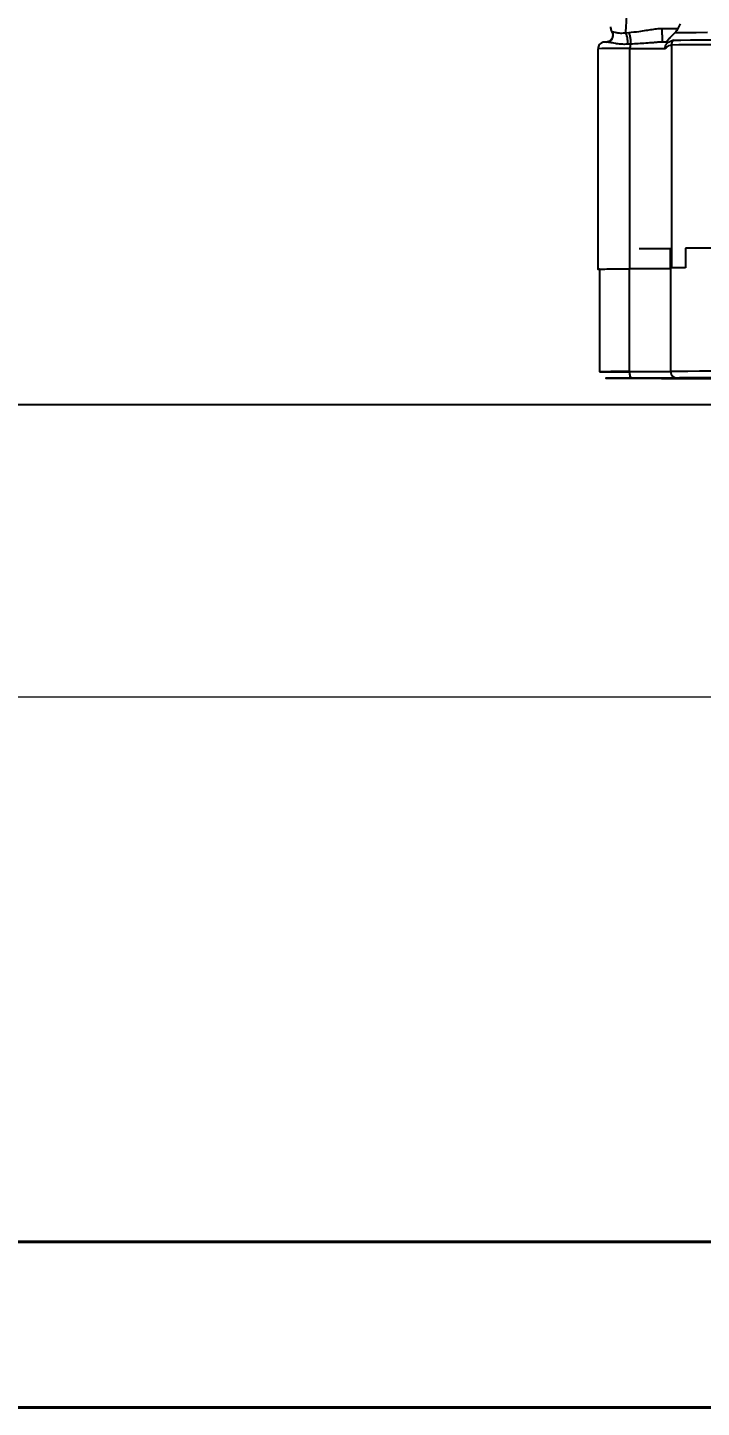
# Model space of a CAD drawing. Header units: millimetres. Extents: x 2404 to 4548, y 1024 to 2541.
# Drawn here: x 3092.6 to 3196.6, y 1024.5 to 1237.3 of the extents above; entities that cross this region are included whole.
import ezdxf

# ---------------------------------------------------------------- set-up
doc = ezdxf.new("R2010")
doc.units = ezdxf.units.MM
for name, color, linetype, lineweight in [('AM_5', 3, 'Continuous', 25), ('AM_BOR', 7, 'Continuous', 50), ('粗实线', 7, 'Continuous', 40)]:
    doc.layers.add(name, color=color, linetype=linetype, lineweight=lineweight)
doc.styles.add('SLDTEXTSTYLE1', font='txt.shx', dxfattribs={"width": 0.7, "bigfont": 'gbcbig.shx'})
doc.dimstyles.new('SLDDIMSTYLE12$0', dxfattribs={"dimtxt": 12, "dimasz": 10, "dimexe": 0, "dimexo": 0.0625, "dimgap": 0.875, "dimtad": 1, "dimdec": 1, "dimlfac": 1.8, "dimrnd": 1e-09, "dimzin": 12, "dimdsep": 46, "dimtxsty": 'SLDTEXTSTYLE1', "dimcen": 0.09, "dimdle": 8.16, "dimclrd": 3, "dimclre": 3, "dimadec": 0, "dimazin": 3, "dimtfac": 1, "dimtdec": 1, "dimtofl": 0, "dimtmove": 0, "dimatfit": 3, "dimfxl": 0, "dimfrac": 2, "dimtolj": 1, "dimlwd": 5, "dimlwe": 5, "dimarcsym": 0})

# ---------------------------------------------------------------- blocks, each defined once
blk = doc.blocks.new('rA3')
at = {"layer": '粗实线'}
for p, q in [((358.384, 129.26), (748.384, 129.26)), ((333.384, 124.26), (753.384, 124.26))]:
    blk.add_line(p, q, dxfattribs=at)
blk = doc.blocks.new('*D73')
at = {"layer": 'AM_5', "color": 3, "lineweight": 5, "transparency": 16777216}
blk.add_line((3270.29, 1420.73), (3082.3, 1420.73), dxfattribs=at)
at = {"layer": 'AM_5', "color": 3, "linetype": 'Continuous', "lineweight": 5, "transparency": 16777216}
for p, q in [((3082.3, 1410.73), (3082.3, 1189.11)), ((3224.54, 1179.11), (3082.3, 1179.11))]:
    blk.add_line(p, q, dxfattribs=at)
at = {"layer": 'AM_5', "color": 3, "transparency": 16777216}
for points in [[(3080.63, 1410.73), (3083.96, 1410.73), (3082.3, 1420.73)], [(3080.63, 1189.11), (3083.96, 1189.11), (3082.3, 1179.11)]]:
    blk.add_solid(points, dxfattribs=at)
at = {"layer": 'Defpoints', "color": 0, "transparency": 16777216}
for p in [(3270.35, 1420.73), (3082.3, 1179.11), (3224.61, 1179.11)]:
    blk.add_point(p, dxfattribs=at)
at = {"layer": 'AM_5', "color": 0, "transparency": 16777216, "insert": (3075.42, 1246.39), "char_height": 12, "attachment_point": 5, "rotation": 90, "style": 'SLDTEXTSTYLE1'}
blk.add_mtext('\\A1;245', dxfattribs=at)
blk = doc.blocks.new('*D74')
at = {"layer": 'AM_5', "color": 3, "lineweight": 5, "transparency": 16777216}
blk.add_line((3223.52, 1179.18), (3082.48, 1179.18), dxfattribs=at)
at = {"layer": 'AM_5', "color": 3, "linetype": 'Continuous', "lineweight": 5, "transparency": 16777216}
for p, q in [((3082.48, 1169.18), (3082.48, 1144.03)), ((3206.26, 1134.03), (3082.48, 1134.03))]:
    blk.add_line(p, q, dxfattribs=at)
at = {"layer": 'AM_5', "color": 3, "transparency": 16777216}
for points in [[(3080.81, 1169.18), (3084.14, 1169.18), (3082.48, 1179.18)], [(3080.81, 1144.03), (3084.14, 1144.03), (3082.48, 1134.03)]]:
    blk.add_solid(points, dxfattribs=at)
at = {"layer": 'Defpoints', "color": 0, "transparency": 16777216}
for p in [(3223.59, 1179.18), (3082.48, 1134.03), (3206.33, 1134.03)]:
    blk.add_point(p, dxfattribs=at)
at = {"layer": 'AM_5', "color": 0, "transparency": 16777216, "insert": (3075.6, 1156.61), "char_height": 12, "attachment_point": 5, "rotation": 90, "style": 'SLDTEXTSTYLE1'}
blk.add_mtext('\\A1;45', dxfattribs=at)

msp = doc.modelspace()

# ---------------------------------------------------------------- linework, layer by layer
at = {"color": 7, "linetype": 'Continuous', "lineweight": 25}
for p, q in [((3190.515, 1237.232), (3192.976, 1237.232)), ((3192.976, 1237.232), (3193.304, 1237.946)), ((3182.121, 1235.13), (3182.009, 1235.104)), ((3182.775, 1236.651), (3182.854, 1236.674)), ((3184.821, 1236.55), (3185.349, 1236.599)), ((3185.623, 1234.796), (3185.155, 1234.771)), ((3190.515, 1235.115), (3189.985, 1235.088)), ((3190.515, 1235.188), (3190.515, 1235.115)), ((3191.267, 1235.117), (3190.515, 1235.115)), ((3192.448, 1236.527), (3192.127, 1236.213)), ((3180.594, 1234.095), (3180.594, 1200.095)), ((3185.529, 1200.11), (3185.529, 1234.11)), ((3191.941, 1234.712), (3191.941, 1200.285)), ((3191.751, 1203.283), (3191.751, 1200.283)), ((3191.751, 1203.283), (3191.874, 1203.283)), ((3194.108, 1203.304), (3194.108, 1200.304)), ((3180.817, 1200.096), (3180.817, 1184.253)), ((3185.485, 1184.267), (3185.485, 1200.11)), ((3191.808, 1200.283), (3191.808, 1184.284))]:
    msp.add_line(p, q, dxfattribs=at)
at = {"color": 7, "linetype": 'Continuous', "lineweight": 25, "flags": 128}
for points in [[(3190.515, 1236.213), (3190.515, 1236.375), (3190.515, 1236.533), (3190.515, 1236.684), (3190.515, 1236.826), (3190.515, 1236.954), (3190.515, 1237.066), (3190.515, 1237.159), (3190.515, 1237.232)], [(3191.941, 1234.712), (3193.093, 1234.723), (3194.592, 1234.734), (3196.43, 1234.745), (3198.599, 1234.755), (3201.09, 1234.765), (3203.891, 1234.775), (3206.99, 1234.785), (3210.374, 1234.793), (3214.026, 1234.802), (3217.931, 1234.81), (3222.072, 1234.817), (3226.429, 1234.823), (3230.983, 1234.829), (3235.715, 1234.835), (3240.602, 1234.839), (3245.623, 1234.843), (3250.756, 1234.846), (3255.977, 1234.849)], [(3192.229, 1235.419), (3193.377, 1235.43), (3194.87, 1235.441), (3196.701, 1235.452), (3198.862, 1235.462), (3201.344, 1235.472), (3204.135, 1235.482), (3207.223, 1235.491), (3210.594, 1235.5), (3214.233, 1235.508), (3218.124, 1235.516), (3222.249, 1235.523), (3226.59, 1235.53), (3231.128, 1235.536), (3235.842, 1235.541), (3240.712, 1235.546), (3245.714, 1235.55), (3250.828, 1235.553), (3256.031, 1235.555)], [(3197.508, 1236.571), (3195.723, 1236.56), (3194.28, 1236.549), (3193.187, 1236.538), (3192.448, 1236.527)], [(3256.204, 1203.421), (3250.879, 1203.419), (3245.644, 1203.415), (3240.525, 1203.411), (3235.546, 1203.407), (3230.728, 1203.401), (3226.095, 1203.395), (3221.668, 1203.388), (3217.468, 1203.381), (3213.515, 1203.373), (3209.825, 1203.364), (3206.418, 1203.355), (3203.307, 1203.346), (3200.509, 1203.336), (3198.036, 1203.325), (3195.898, 1203.315), (3194.108, 1203.304)], [(3185.837, 1183.265), (3185.768, 1183.285), (3185.702, 1183.342), (3185.642, 1183.435), (3185.588, 1183.56), (3185.545, 1183.711), (3185.512, 1183.884), (3185.492, 1184.072), (3185.485, 1184.267)], [(3256.204, 1184.421), (3250.945, 1184.419), (3245.775, 1184.416), (3240.716, 1184.412), (3235.792, 1184.407), (3231.025, 1184.402), (3226.437, 1184.396), (3222.049, 1184.389), (3217.879, 1184.382), (3213.948, 1184.374), (3210.273, 1184.365), (3206.871, 1184.357), (3203.756, 1184.347), (3200.944, 1184.337), (3198.446, 1184.327), (3196.275, 1184.317), (3194.439, 1184.306), (3192.948, 1184.295), (3191.808, 1184.284)], [(3193.217, 1183.253), (3193.04, 1183.25), (3192.52, 1183.247), (3191.694, 1183.245), (3190.617, 1183.243), (3189.363, 1183.242), (3188.017, 1183.242), (3186.671, 1183.242), (3185.417, 1183.243), (3184.34, 1183.245), (3183.514, 1183.247), (3182.994, 1183.25), (3182.817, 1183.253), (3182.994, 1183.256), (3183.514, 1183.258), (3184.34, 1183.261), (3185.417, 1183.263), (3186.671, 1183.264), (3188.017, 1183.264), (3189.363, 1183.264), (3190.617, 1183.263), (3191.694, 1183.261), (3192.52, 1183.258), (3193.04, 1183.256), (3193.217, 1183.253)], [(3185.837, 1183.241), (3185.768, 1183.259), (3185.762, 1183.263)], [(3192.792, 1183.223), (3192.6, 1183.242), (3192.531, 1183.258)]]:
    msp.add_lwpolyline(points, dxfattribs=at)
at = {"color": 7, "linetype": 'Continuous', "lineweight": 25}
for centre, radius, start, end in [((3181.863, 1236.199), 1.1, 270.09999, 25.63662), ((3187.843, 1234.145), 2.314, 163.65187, 180.85663), ((3184.447, 780.327), 453.784, 89.86336, 90.48649), ((3184.71, 3132.472), 1898.362, 270.024744, 270.187646), ((3187.039, 1990.154), 786.885, 269.993192, 270.343129), ((3191.413, 1234.02), 33.739, 270.57375, 270.66978), ((3197.299, 702.669), 497.644, 90.36744, 90.63226), ((3184.48, 753.838), 430.43, 89.86614, 90.48756), ((3184.703, 1686.983), 502.745, 269.55713, 270.08916), ((3185.978, 2226.606), 1042.338, 269.972937, 270.320473), ((3192.8, 1184.276), 0.992, 179.54189, 269.50442)]:
    msp.add_arc(centre, radius, start, end, dxfattribs=at)
for points, knots in [([(3185.339, 1258.676), (3185.337, 1257.485), (3185.334, 1255.082), (3185.309, 1251.932), (3185.277, 1249.253), (3185.241, 1247.03), (3185.193, 1244.72), (3185.128, 1242.344), (3185.042, 1240.013), (3184.94, 1237.94), (3184.862, 1237.024), (3184.821, 1236.55)], [0, 0, 0, 0, 0.1217334, 0.2456529, 0.3295313, 0.4143849, 0.5002146, 0.6112196, 0.7315209, 0.8611156, 1, 1, 1, 1]), ([(3182.775, 1236.651), (3182.709, 1236.826), (3182.609, 1237.096), (3182.598, 1237.381), (3182.594, 1237.481)], [0, 0, 0, 0, 0.649785, 1, 1, 1, 1]), ([(3185.349, 1236.599), (3185.874, 1236.651), (3186.791, 1236.74), (3187.982, 1236.916), (3188.955, 1237.068), (3189.765, 1237.196), (3190.297, 1237.221), (3190.515, 1237.232)], [0, 0, 0, 0, 0.2998788, 0.5240414, 0.7085127, 0.8805177, 1, 1, 1, 1]), ([(3192.448, 1236.527), (3192.513, 1236.595), (3192.644, 1236.731), (3192.789, 1236.933), (3192.901, 1237.113), (3192.951, 1237.191), (3192.976, 1237.232)], [0, 0, 0, 0, 0.2574412, 0.5169374, 0.7503202, 1, 1, 1, 1]), ([(3181.846, 1235.099), (3181.81, 1235.098), (3181.689, 1235.098), (3181.63, 1235.097), (3181.576, 1235.095), (3181.539, 1235.094), (3181.478, 1235.089), (3181.374, 1235.074), (3181.182, 1235.019), (3180.937, 1234.872), (3180.722, 1234.618), (3180.6, 1234.34), (3180.608, 1234.159), (3180.611, 1234.095)], [0, 0, 0, 0, 0.09765574, 0.32952341, 0.45229602, 0.50973202, 0.53157644, 0.55586324, 0.62297078, 0.71971371, 0.82681332, 0.93903654, 1, 1, 1, 1]), ([(3185.155, 1234.771), (3184.818, 1234.766), (3184.106, 1234.754), (3183.351, 1234.877), (3182.874, 1234.971), (3182.626, 1235.018), (3182.217, 1235.091), (3182.03, 1235.095), (3181.865, 1235.099)], [0, 0, 0, 0, 0.1842083, 0.3884705, 0.5171044, 0.6010534, 0.6481318, 1, 1, 1, 1]), ([(3182.775, 1236.651), (3182.809, 1236.559), (3182.868, 1236.397), (3182.881, 1236.128), (3182.836, 1235.861), (3182.716, 1235.604), (3182.534, 1235.386), (3182.311, 1235.212), (3182.122, 1235.163), (3182.031, 1235.139)], [0, 0, 0, 0, 0.1529156, 0.2657043, 0.4140042, 0.5702861, 0.7000495, 0.8539974, 1, 1, 1, 1]), ([(3182.854, 1236.674), (3182.919, 1236.693), (3183.013, 1236.719), (3183.687, 1236.534), (3184.274, 1236.487), (3184.642, 1236.53), (3184.821, 1236.55)], [0, 0, 0, 0, 0.5280891, 0.7757084, 0.8910227, 1, 1, 1, 1]), ([(3185.155, 1234.771), (3185.165, 1234.835), (3185.187, 1234.971), (3185.194, 1235.223), (3185.179, 1235.508), (3185.137, 1235.804), (3185.072, 1236.077), (3184.992, 1236.3), (3184.906, 1236.463), (3184.848, 1236.522), (3184.821, 1236.55)], [0, 0, 0, 0, 0.111182, 0.2335049, 0.3645523, 0.5004088, 0.6362, 0.7670654, 0.889124, 1, 1, 1, 1]), ([(3185.623, 1234.796), (3185.632, 1234.859), (3185.65, 1234.992), (3185.658, 1235.244), (3185.646, 1235.531), (3185.612, 1235.832), (3185.558, 1236.111), (3185.491, 1236.34), (3185.42, 1236.508), (3185.372, 1236.57), (3185.349, 1236.599)], [0, 0, 0, 0, 0.1107503, 0.2328673, 0.3639412, 0.5, 0.6360588, 0.7671327, 0.8892497, 1, 1, 1, 1]), ([(3189.985, 1235.088), (3189.938, 1235.086), (3189.647, 1235.072), (3189.001, 1235.007), (3187.644, 1234.898), (3186.419, 1234.836), (3185.623, 1234.796)], [0, 0, 0, 0, 0.0324677, 0.2006712, 0.4805246, 1, 1, 1, 1]), ([(3190.515, 1236.213), (3190.515, 1236.068), (3190.515, 1235.778), (3190.515, 1235.425), (3190.515, 1235.219), (3190.515, 1235.191), (3190.515, 1235.188)], [0, 0, 0, 0, 0.3205893, 0.6411787, 0.961768, 1, 1, 1, 1]), ([(3191.164, 1234.867), (3191.126, 1234.819), (3191.046, 1234.719), (3190.964, 1234.528), (3190.921, 1234.323), (3190.925, 1234.182), (3190.927, 1234.12)], [0, 0, 0, 0, 0.2391493, 0.4971627, 0.7785241, 1, 1, 1, 1]), ([(3192.127, 1236.213), (3191.983, 1236.068), (3191.711, 1235.795), (3191.418, 1235.481), (3191.252, 1235.292), (3191.172, 1235.192), (3191.129, 1235.126), (3191.138, 1235.119), (3191.142, 1235.115)], [0, 0, 0, 0, 0.2963706, 0.5614084, 0.6796926, 0.7917416, 0.8963265, 1, 1, 1, 1]), ([(3191.164, 1234.867), (3191.395, 1235.025), (3191.858, 1235.34), (3192.105, 1235.393), (3192.229, 1235.419)], [0, 0, 0, 0, 0.5006525, 1, 1, 1, 1]), ([(3191.267, 1235.117), (3191.289, 1235.111), (3191.322, 1235.103), (3191.284, 1235.018), (3191.233, 1234.944), (3191.186, 1234.891), (3191.164, 1234.867)], [0, 0, 0, 0, 0.5469017, 0.7855349, 0.9022486, 1, 1, 1, 1]), ([(3190.927, 1234.12), (3191.152, 1234.292), (3191.592, 1234.628), (3191.827, 1234.684), (3191.941, 1234.712)], [0, 0, 0, 0, 0.51151, 1, 1, 1, 1]), ([(3180.817, 1200.092), (3180.718, 1200.093), (3180.464, 1200.096), (3180.846, 1200.1), (3181.853, 1200.104), (3183.448, 1200.108), (3184.835, 1200.109), (3185.529, 1200.11)], [0, 0, 0, 0, 0.13821275, 0.35365956, 0.56910637, 0.78455319, 1, 1, 1, 1]), ([(3191.781, 1200.125), (3191.6, 1200.124), (3191.192, 1200.121), (3189.811, 1200.116), (3187.904, 1200.112), (3186.321, 1200.111), (3185.529, 1200.11)], [0, 0, 0, 0, 0.21032987, 0.47355325, 0.73677662, 1, 1, 1, 1]), ([(3185.837, 1183.265), (3185.283, 1183.265), (3184.15, 1183.264), (3182.84, 1183.261), (3182.003, 1183.257), (3181.726, 1183.253), (3182.003, 1183.249), (3182.84, 1183.245), (3184.15, 1183.242), (3185.283, 1183.241), (3185.837, 1183.241)], [0, 0, 0, 0, 0.122089, 0.25, 0.377911, 0.5, 0.622089, 0.75, 0.877911, 1, 1, 1, 1]), ([(3192.792, 1183.283), (3192.558, 1183.281), (3192.083, 1183.277), (3190.498, 1183.272), (3188.406, 1183.268), (3186.684, 1183.266), (3185.837, 1183.265)], [0, 0, 0, 0, 0.24579633, 0.5, 0.75420367, 1, 1, 1, 1]), ([(3185.837, 1183.241), (3186.684, 1183.24), (3188.406, 1183.238), (3190.498, 1183.234), (3192.083, 1183.229), (3192.558, 1183.225), (3192.792, 1183.223)], [0, 0, 0, 0, 0.24579633, 0.5, 0.75420367, 1, 1, 1, 1]), ([(3256.383, 1183.419), (3253.887, 1183.418), (3248.85, 1183.416), (3241.473, 1183.41), (3234.231, 1183.403), (3227.252, 1183.395), (3220.649, 1183.384), (3214.555, 1183.373), (3209.063, 1183.36), (3204.251, 1183.345), (3200.188, 1183.33), (3196.919, 1183.315), (3194.38, 1183.299), (3193.318, 1183.288), (3192.792, 1183.283)], [0, 0, 0, 0, 0.0799588, 0.1613715, 0.2441424, 0.3288926, 0.4142166, 0.5, 0.5857784, 0.6711024, 0.7558576, 0.8386237, 0.9200388, 1, 1, 1, 1]), ([(3192.792, 1183.223), (3193.323, 1183.217), (3194.397, 1183.207), (3196.532, 1183.193), (3198.335, 1183.185), (3199.031, 1183.181)], [0, 0, 0, 0, 0.3763945, 0.7596333, 1, 1, 1, 1])]:
    msp.add_open_spline(points, degree=3, knots=knots, dxfattribs=at)
msp.add_open_spline([(3192.229, 1235.419), (3192.186, 1235.37), (3192.1, 1235.272), (3192.011, 1235.097), (3191.952, 1234.908), (3191.945, 1234.778), (3191.941, 1234.712)], degree=3, dxfattribs=at)

# ---------------------------------------------------------------- block references
at = {"layer": 'AM_BOR', "xscale": 5.104687500000001, "yscale": 5.104687500000001, "zscale": 5.104687500000001}
msp.add_blockref('rA3', (702.104, 390.154), dxfattribs=at)

# ---------------------------------------------------------------- dimensions: what is measured, and where the dimension line sits
at = {"layer": 'AM_5'}
dim = msp.add_linear_dim(base=(3082.297, 1179.113), p1=(3270.353, 1420.725), p2=(3224.607, 1179.113), angle=90, text='245', dimstyle='SLDDIMSTYLE12$0', override={"dimlfac": 1}, dxfattribs=at)
dim.commit()
dim.dimension.update_dxf_attribs({"geometry": '*D73', "text_midpoint": (3082.297, 1246.395), "dimtype": 160})
dim = msp.add_linear_dim(base=(3082.476, 1134.029), p1=(3223.585, 1179.185), p2=(3206.327, 1134.029), angle=90, text='45', dimstyle='SLDDIMSTYLE12$0', override={"dimlfac": 1, "dimpost": ''}, dxfattribs=at)
dim.commit()
dim.dimension.update_dxf_attribs({"geometry": '*D74', "text_midpoint": (3075.601, 1156.607)})

doc.saveas('drawing.dxf')
